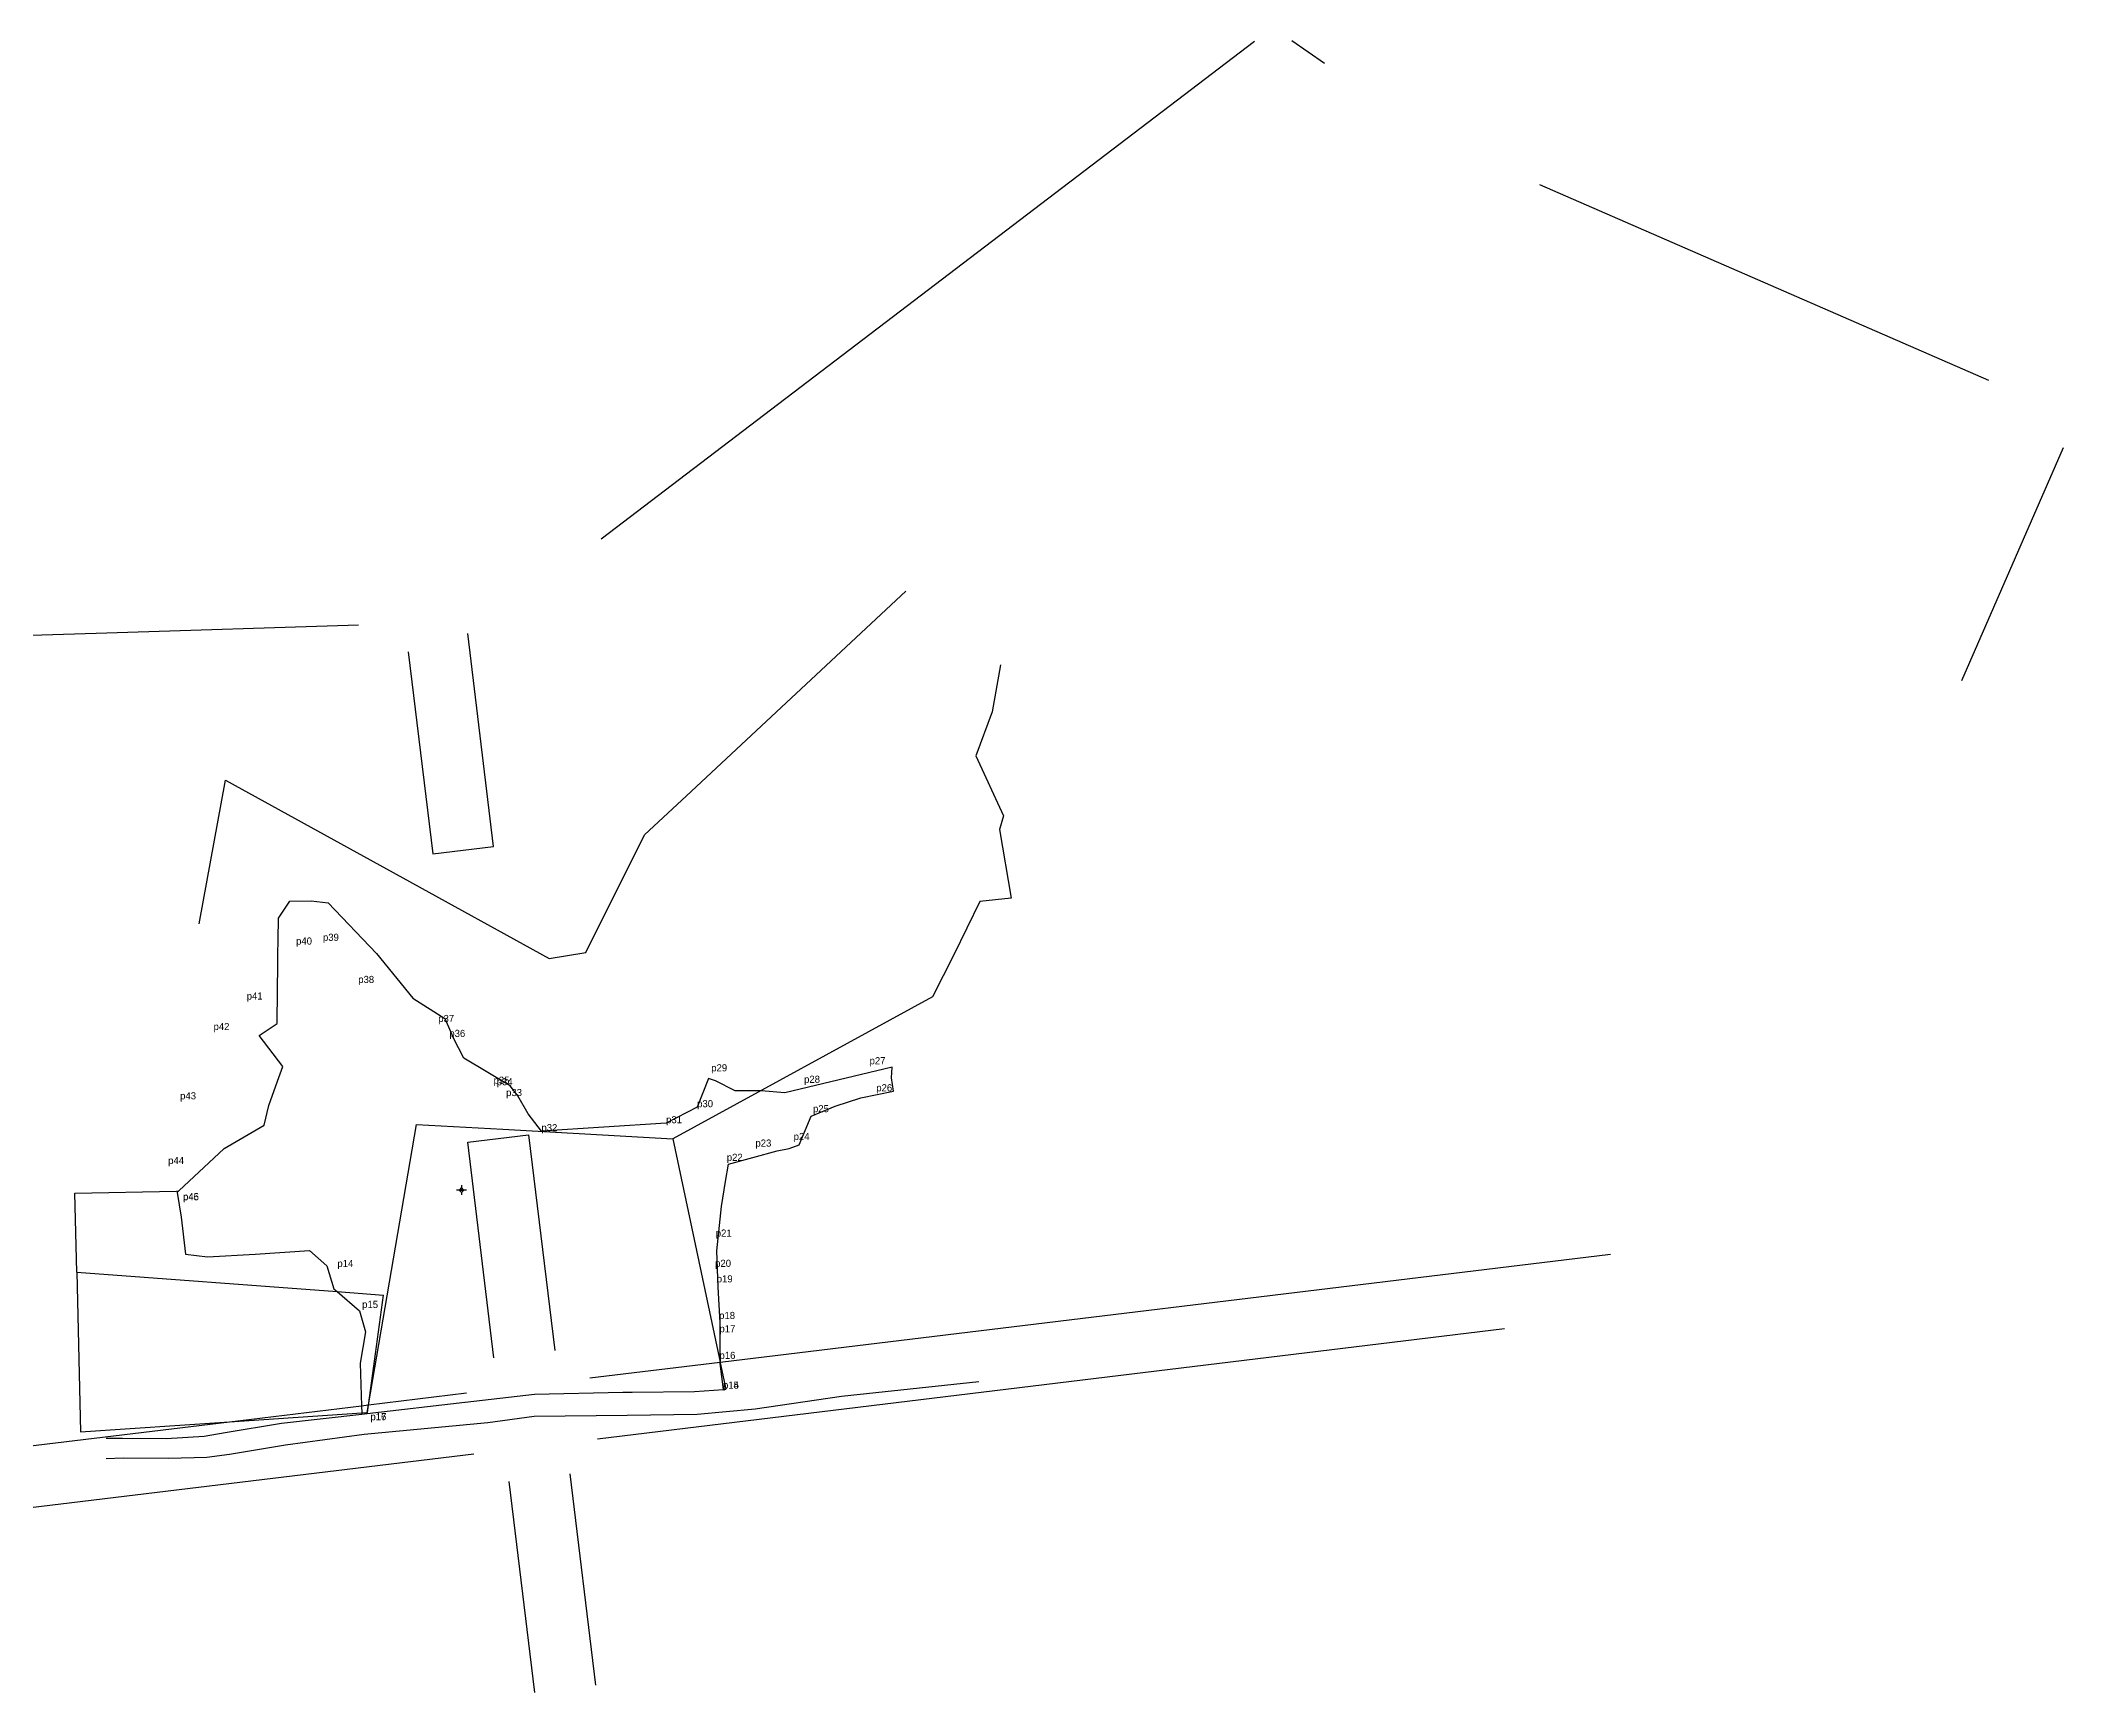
# Model space of a CAD drawing. Extents: x 550761 to 551995, y 1837066 to 1841088.
# Drawn here: x 551483 to 551995, y 1837500 to 1837918 of the extents above; entities that cross this region are included whole.
import ezdxf

# ---------------------------------------------------------------- set-up
doc = ezdxf.new("R2010")
doc.units = 0
for name, color, linetype in [('Level 10', 7, 'Continuous'), ('Level 11', 7, 'Continuous'), ('Level 12', 7, 'Continuous'), ('Level 20', 7, 'Continuous'), ('Level 23', 7, 'Continuous'), ('Level 30', 7, 'Continuous'), ('Level 31', 7, 'Continuous'), ('Level 34', 7, 'Continuous'), ('Level 7', 7, 'Continuous')]:
    doc.layers.add(name, color=color, linetype=linetype)

msp = doc.modelspace()

# ---------------------------------------------------------------- linework, layer by layer
at = {"layer": 'Level 10'}
for p, q in [((551492.55, 1837606.4), (551558.49, 1837601.48)), ((551558.49, 1837601.48), (551570.19, 1837600.61)), ((551558.49, 1837601.48), (551558.49, 1837601.48))]:
    msp.add_line(p, q, dxfattribs=at)
for points in [[(551523.57, 1837694.58), (551530.18, 1837730.94), (551575.08, 1837706.21), (551612.07, 1837685.83), (551621.4, 1837687.32), (551636.21, 1837717.11)], [(551492.55, 1837606.4), (551492.07, 1837626.38), (551517.83, 1837626.95), (551518.39, 1837626.96)], [(551492.55, 1837606.4), (551493.54, 1837566.03), (551531.24, 1837568.56), (551564.69, 1837570.8)], [(551564.69, 1837570.8), (551566.08, 1837570.9), (551566.11, 1837570.9), (551570.19, 1837600.61)]]:
    msp.add_lwpolyline(points, dxfattribs=at)
at = {"layer": 'Level 11'}
for p, q in [((551589.29, 1837627.21), (551588.67, 1837627.21)), ((551589.92, 1837627.83), (551589.29, 1837627.21)), ((551589.29, 1837627.21), (551589.92, 1837626.58)), ((551589.92, 1837628.46), (551589.92, 1837627.83)), ((551590.54, 1837627.21), (551589.92, 1837627.83)), ((551589.92, 1837626.58), (551590.54, 1837627.21)), ((551589.92, 1837626.58), (551589.92, 1837625.96)), ((551591.17, 1837627.21), (551590.54, 1837627.21))]:
    msp.add_line(p, q, dxfattribs=at)
msp.add_circle((551589.92, 1837627.21), 0.15, dxfattribs=at)
at = {"layer": 'Level 20'}
for p, q in [((551551.87, 1837700.36), (551556.14, 1837699.93)), ((551543.54, 1837690.51), (551543.62, 1837696.05)), ((551543.48, 1837686.83), (551543.54, 1837690.51)), ((551543.44, 1837684.16), (551543.48, 1837686.83)), ((551568.41, 1837687.03), (551577.56, 1837675.72))]:
    msp.add_line(p, q, dxfattribs=at)
for points in [[(551564.69, 1837570.8), (551564.7, 1837570.5), (551566.03, 1837570.65), (551590.78, 1837573.51), (551590.87, 1837573.52), (551608.39, 1837575.55), (551630.7, 1837576.06), (551633.04, 1837576.08), (551633.07, 1837576.08), (551648.87, 1837576.2), (551656.22, 1837576.74), (551655.38, 1837583.32), (551655.38, 1837583.43), (551655.38, 1837583.64), (551655.36, 1837593.68), (551654.81, 1837602.66), (551654.49, 1837611.83), (551655.67, 1837623.01), (551656.69, 1837629.38), (551657.43, 1837633.71), (551669.79, 1837637.12), (551672.82, 1837637.72), (551675.34, 1837638.62), (551678.4, 1837645.91), (551684.44, 1837648.45), (551690.96, 1837650.56), (551699.18, 1837652.19), (551698.73, 1837655.58), (551698.87, 1837658.27), (551671.68, 1837651.79), (551665.72, 1837652.31), (551659.11, 1837652.3), (551654.16, 1837654.84), (551652.37, 1837655.39), (551649.54, 1837648.16), (551641.69, 1837644.11), (551610.14, 1837642.08), (551606.77, 1837646.5), (551604.13, 1837651.04), (551602.25, 1837653.61), (551590.54, 1837660.54), (551587.84, 1837665.8)], [(551517.95, 1837626.55), (551518.97, 1837620.34), (551520.07, 1837610.93), (551525.64, 1837610.26), (551537.68, 1837610.96), (551551.42, 1837611.9), (551555.86, 1837608.05), (551557.63, 1837602.23), (551558.49, 1837601.48)], [(551558.49, 1837601.48), (551564.09, 1837596.59), (551565.65, 1837591.3), (551564.26, 1837583.41), (551564.63, 1837572.61), (551564.69, 1837570.8)]]:
    msp.add_lwpolyline(points, dxfattribs=at)
at = {"layer": 'Level 23'}
msp.add_line((551656.22, 1837576.74), (551656.78, 1837576.78), dxfattribs=at)
for points in [[(551500, 1837559.29), (551504.32, 1837559.39), (551515.75, 1837559.34), (551525.46, 1837559.63), (551531.25, 1837560.33), (551545.37, 1837562.75), (551565.25, 1837565.43), (551596.54, 1837568.4), (551608.33, 1837569.96), (551631.79, 1837570.19), (551649.51, 1837570.44), (551664.22, 1837571.8), (551686.06, 1837575.05), (551720.81, 1837578.72)], [(551500, 1837564.37), (551504.1, 1837564.44), (551515.21, 1837564.3), (551524.81, 1837564.89), (551530.12, 1837565.82), (551544.38, 1837568.2), (551564.7, 1837570.5)]]:
    msp.add_lwpolyline(points, dxfattribs=at)
at = {"layer": 'Level 30'}
for p, q in [((551625.23, 1837792.03), (551790.55, 1837917.97)), ((551800, 1837918.15), (551808.23, 1837912.36)), ((551862.67, 1837881.73), (551976.26, 1837832.14)), ((551969.51, 1837756.19), (551995.24, 1837815.13)), ((551655.38, 1837583.64), (551880.65, 1837610.99)), ((551624.29, 1837564.25), (551853.8, 1837592.12)), ((551622.42, 1837579.63), (551655.34, 1837583.63)), ((551655.34, 1837583.63), (551655.38, 1837583.64)), ((551655.34, 1837583.63), (551655.38, 1837583.43)), ((551655.38, 1837583.43), (551656.78, 1837576.78)), ((551566.41, 1837572.83), (551591.15, 1837575.84)), ((551531.24, 1837568.56), (551564.63, 1837572.61)), ((551564.63, 1837572.61), (551566.41, 1837572.83)), ((551566.03, 1837570.65), (551566.08, 1837570.9)), ((551566.08, 1837570.9), (551566.41, 1837572.83)), ((551324.53, 1837543.46), (551531.24, 1837568.56)), ((551332.09, 1837528.76), (551593.02, 1837560.45)), ((551617.31, 1837555.34), (551623.8, 1837501.89)), ((551601.92, 1837553.47), (551608.41, 1837500.02))]:
    msp.add_line(p, q, dxfattribs=at)
for points in [[(551376.92, 1837764.41), (551500.16, 1837768.26), (551563.87, 1837770.25)], [(551576.42, 1837763.43), (551582.63, 1837712.3), (551598.02, 1837714.17), (551591.48, 1837768.02)], [(551566.41, 1837572.83), (551578.52, 1837643.8), (551600.41, 1837642.58), (551643.41, 1837640.2), (551655.34, 1837583.63)], [(551598.12, 1837584.74), (551591.5, 1837639.29), (551606.89, 1837641.16), (551613.51, 1837586.61)]]:
    msp.add_lwpolyline(points, dxfattribs=at)
at = {"layer": 'Level 31'}
for p, q in [((551556.14, 1837699.93), (551568.41, 1837687.03)), ((551517.95, 1837626.55), (551518.39, 1837626.96))]:
    msp.add_line(p, q, dxfattribs=at)
for points in [[(551543.62, 1837696.05), (551546.47, 1837700.28), (551551.87, 1837700.36)], [(551518.39, 1837626.96), (551529.86, 1837637.7), (551540.01, 1837643.66), (551541.16, 1837648.56), (551543.4, 1837654.73), (551544.73, 1837658.5), (551538.71, 1837666.28), (551543.31, 1837669.36), (551543.34, 1837677.71), (551543.44, 1837684.16)], [(551577.56, 1837675.72), (551585.73, 1837670.62), (551587.84, 1837665.8)]]:
    msp.add_lwpolyline(points, dxfattribs=at)
at = {"layer": 'Level 34'}
for points in [[(551702.37, 1837778.76), (551646.82, 1837727)], [(551726.32, 1837760.16), (551724.15, 1837748.19), (551720.01, 1837737.06)], [(551720.01, 1837737.06), (551727.05, 1837721.9)], [(551636.21, 1837717.11), (551646.82, 1837727)], [(551727.05, 1837721.9), (551726.06, 1837718.45)], [(551726.06, 1837718.45), (551729.01, 1837701.06)], [(551729.01, 1837701.06), (551721.05, 1837700.25), (551714.48, 1837686.77)], [(551714.48, 1837686.77), (551709.07, 1837676.06)], [(551709.07, 1837676.06), (551643.41, 1837640.2)]]:
    msp.add_lwpolyline(points, dxfattribs=at)
at = {"layer": 'Level 7'}
for p, q in [((551548.07, 1837689.32), (551548.07, 1837689.32)), ((551554.87, 1837690.27), (551554.87, 1837690.27)), ((551563.79, 1837679.6), (551563.79, 1837679.6)), ((551535.57, 1837675.4), (551535.57, 1837675.4)), ((551527.18, 1837667.69), (551527.18, 1837667.69)), ((551584.03, 1837669.72), (551584.03, 1837669.72)), ((551586.84, 1837665.95), (551586.84, 1837665.95)), ((551653.1, 1837657.24), (551653.1, 1837657.24)), ((551693.16, 1837659.03), (551693.16, 1837659.03)), ((551598.02, 1837654.09), (551598.02, 1837654.09)), ((551598.84, 1837653.71), (551598.84, 1837653.71)), ((551676.59, 1837654.33), (551676.59, 1837654.33)), ((551694.86, 1837652.19), (551694.86, 1837652.19)), ((551518.73, 1837650.15), (551518.73, 1837650.15)), ((551601.2, 1837650.98), (551601.2, 1837650.98)), ((551649.54, 1837648.16), (551649.54, 1837648.16)), ((551678.85, 1837646.9), (551678.85, 1837646.9)), ((551610.14, 1837642.08), (551610.14, 1837642.08)), ((551641.69, 1837644.11), (551641.69, 1837644.11)), ((551664.29, 1837638.19), (551664.29, 1837638.19)), ((551673.95, 1837639.85), (551673.95, 1837639.85)), ((551515.7, 1837633.77), (551515.7, 1837633.77)), ((551657.04, 1837634.58), (551657.04, 1837634.58)), ((551519.46, 1837624.67), (551519.46, 1837624.67)), ((551519.46, 1837624.6), (551519.46, 1837624.6)), ((551654.25, 1837615.41), (551654.25, 1837615.41)), ((551558.51, 1837607.72), (551558.51, 1837607.72)), ((551654.09, 1837607.76), (551654.09, 1837607.76)), ((551654.49, 1837603.83), (551654.49, 1837603.83)), ((551564.78, 1837597.37), (551564.78, 1837597.37)), ((551655.1, 1837594.56), (551655.1, 1837594.56)), ((551655.18, 1837591.2), (551655.18, 1837591.2)), ((551655.19, 1837584.46), (551655.19, 1837584.46)), ((551656.07, 1837576.95), (551656.07, 1837576.95)), ((551656.09, 1837576.94), (551656.09, 1837576.94)), ((551566.87, 1837568.95), (551566.87, 1837568.95)), ((551566.88, 1837568.93), (551566.88, 1837568.93))]:
    msp.add_line(p, q, dxfattribs=at)

# ---------------------------------------------------------------- texts
at = {"layer": 'Level 12'}
for s, p in [('p40', (551548.07, 1837689.32)), ('p39', (551554.87, 1837690.26)), ('p41', (551535.57, 1837675.4)), ('p38', (551563.79, 1837679.6)), ('p42', (551527.18, 1837667.69)), ('p37', (551584.03, 1837669.72)), ('p36', (551586.84, 1837665.95)), ('p29', (551653.1, 1837657.24)), ('p27', (551693.16, 1837659.03)), ('p43', (551518.73, 1837650.15)), ('p35', (551598.02, 1837654.09)), ('p34', (551598.84, 1837653.72)), ('p33', (551601.2, 1837650.98)), ('p28', (551676.59, 1837654.33)), ('p26', (551694.86, 1837652.19)), ('p30', (551649.54, 1837648.16)), ('p25', (551678.85, 1837646.9)), ('p32', (551610.14, 1837642.08)), ('p31', (551641.69, 1837644.11)), ('p24', (551673.95, 1837639.86)), ('p22', (551657.04, 1837634.58)), ('p23', (551664.29, 1837638.19)), ('p44', (551515.7, 1837633.78)), ('p46', (551519.46, 1837624.67)), ('p45', (551519.46, 1837624.6)), ('p21', (551654.25, 1837615.41)), ('p14', (551558.51, 1837607.72)), ('p20', (551654.09, 1837607.76)), ('p19', (551654.49, 1837603.83)), ('p15', (551564.78, 1837597.36)), ('p18', (551655.1, 1837594.56)), ('p17', (551655.18, 1837591.2)), ('p16', (551655.19, 1837584.46)), ('p14', (551656.07, 1837576.94)), ('p15', (551656.08, 1837576.94)), ('p16', (551566.87, 1837568.95)), ('p17', (551566.88, 1837568.93))]:
    msp.add_text(s, height=1.8, dxfattribs=at).set_placement(p)

doc.saveas('drawing.dxf')
